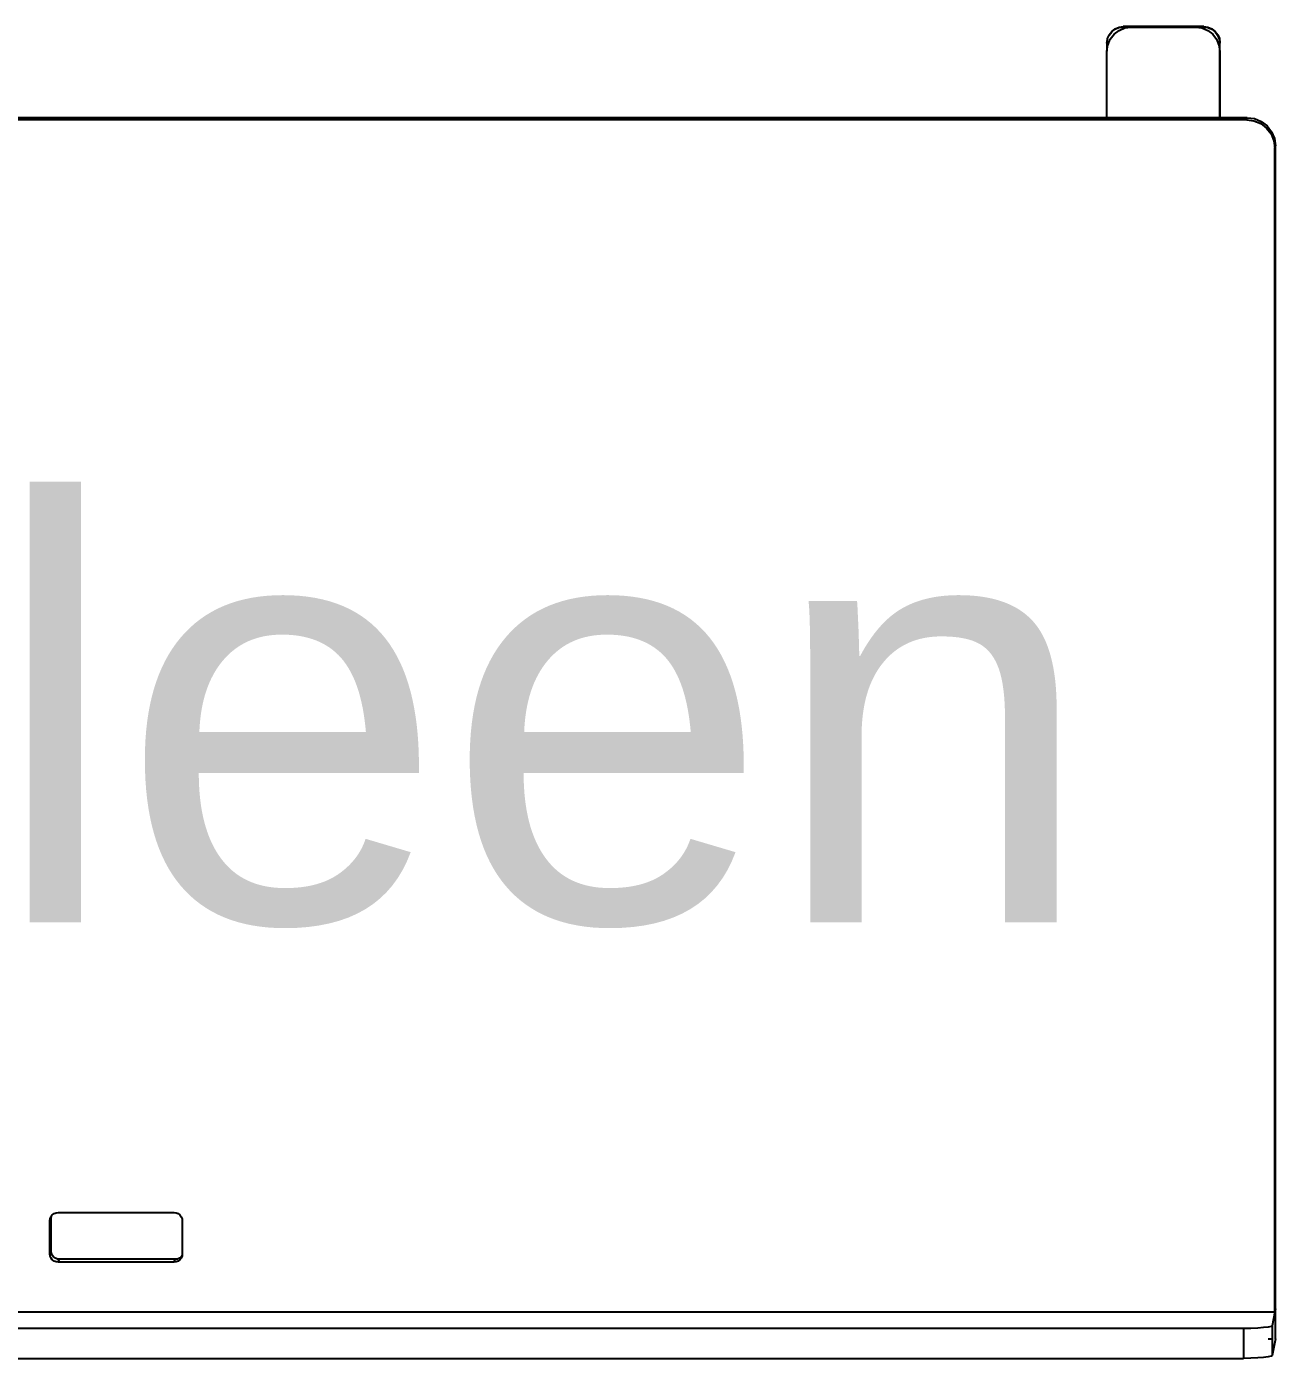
# Model space of a CAD drawing. Header units: metres. Extents: x -4.2 to 4.2, y -5.7 to 5.7.
# Drawn here: x -1.013 to -0.416, y -2.264 to -1.627 of the extents above; entities that cross this region are included whole.
import ezdxf

# ---------------------------------------------------------------- set-up
doc = ezdxf.new("R2010")
doc.units = ezdxf.units.M

msp = doc.modelspace()

# ---------------------------------------------------------------- linework, layer by layer
for p, q in [((-0.49505, -1.63149), (-0.49382, -1.6299)), ((-0.49498, -1.63127), (-0.49376, -1.62968)), ((-0.49382, -1.6299), (-0.49223, -1.62867)), ((-0.49376, -1.62968), (-0.49216, -1.62845)), ((-0.4927, -1.63103), (-0.4903, -1.62919)), ((-0.49223, -1.62867), (-0.49037, -1.6279)), ((-0.49216, -1.62845), (-0.4903, -1.62768)), ((-0.49037, -1.6279), (-0.48837, -1.62764)), ((-0.4903, -1.62768), (-0.48831, -1.62742)), ((-0.4903, -1.62919), (-0.48751, -1.62803)), ((-0.48837, -1.62764), (-0.48831, -1.62742)), ((-0.48452, -1.62764), (-0.48837, -1.62764)), ((-0.48445, -1.62742), (-0.48831, -1.62742)), ((-0.48751, -1.62803), (-0.48452, -1.62764)), ((-0.48452, -1.62764), (-0.48445, -1.62742)), ((-0.48452, -1.62764), (-0.45367, -1.62764)), ((-0.45361, -1.62742), (-0.48445, -1.62742)), ((-0.45367, -1.62764), (-0.45361, -1.62742)), ((-0.45367, -1.62764), (-0.45068, -1.62803)), ((-0.44981, -1.62764), (-0.45367, -1.62764)), ((-0.44975, -1.62742), (-0.45361, -1.62742)), ((-0.45068, -1.62803), (-0.44789, -1.62919)), ((-0.44981, -1.62764), (-0.44975, -1.62742)), ((-0.44981, -1.62764), (-0.44782, -1.6279)), ((-0.44975, -1.62742), (-0.44776, -1.62768)), ((-0.44789, -1.62919), (-0.44549, -1.63103)), ((-0.44782, -1.6279), (-0.44596, -1.62867)), ((-0.44776, -1.62768), (-0.4459, -1.62845)), ((-0.44596, -1.62867), (-0.44436, -1.6299)), ((-0.4459, -1.62845), (-0.4443, -1.62968)), ((-0.44436, -1.6299), (-0.44314, -1.63149)), ((-0.4443, -1.62968), (-0.44308, -1.63127)), ((-0.49608, -1.63535), (-0.49582, -1.63335)), ((-0.49608, -1.63535), (-0.49608, -1.63921)), ((-0.49608, -1.63921), (-0.49569, -1.63621)), ((-0.49582, -1.63335), (-0.49577, -1.63322)), ((-0.49577, -1.63322), (-0.49575, -1.63313)), ((-0.49575, -1.63313), (-0.49505, -1.63149)), ((-0.49569, -1.63621), (-0.49453, -1.63342)), ((-0.49505, -1.63149), (-0.49498, -1.63127)), ((-0.49453, -1.63342), (-0.4927, -1.63103)), ((-0.44549, -1.63103), (-0.44365, -1.63342)), ((-0.44365, -1.63342), (-0.4425, -1.63621)), ((-0.44314, -1.63149), (-0.44237, -1.63335)), ((-0.44308, -1.63127), (-0.44231, -1.63313)), ((-0.4425, -1.63621), (-0.4421, -1.63921)), ((-0.44237, -1.63335), (-0.4421, -1.63535)), ((-0.44231, -1.63313), (-0.44204, -1.63513)), ((-0.4421, -1.63535), (-0.44204, -1.63513)), ((-0.4421, -1.63853), (-0.4421, -1.63535)), ((-0.44204, -1.63898), (-0.44204, -1.63513)), ((-0.49608, -1.67097), (-0.49608, -1.63921)), ((-0.44204, -1.63898), (-0.4421, -1.63853)), ((-0.4421, -1.63921), (-0.4421, -1.63853)), ((-0.4421, -1.63921), (-0.44204, -1.63898)), ((-0.4421, -1.63921), (-0.4421, -1.67097)), ((-0.44204, -1.67097), (-0.44204, -1.63898)), ((-0.42924, -1.67201), (-1.37882, -1.67202)), ((-0.49608, -1.67097), (-1.37797, -1.67097)), ((-0.4421, -1.67097), (-0.49608, -1.67097)), ((-0.44204, -1.67097), (-0.4421, -1.67097)), ((-0.42898, -1.67097), (-0.44204, -1.67097)), ((-0.42924, -1.67201), (-0.42898, -1.67097)), ((-0.42924, -1.67201), (-0.42576, -1.67247)), ((-0.42898, -1.67097), (-0.42549, -1.67143)), ((-0.42576, -1.67247), (-0.42251, -1.67382)), ((-0.42549, -1.67143), (-0.42225, -1.67277)), ((-0.42251, -1.67382), (-0.41973, -1.67595)), ((-0.42225, -1.67277), (-0.41946, -1.67491)), ((-0.41946, -1.67491), (-0.41733, -1.6777)), ((-0.41973, -1.67595), (-0.41759, -1.67874)), ((-0.41759, -1.67874), (-0.41624, -1.68199)), ((-0.41733, -1.6777), (-0.41598, -1.68094)), ((-0.41598, -1.68094), (-0.41552, -1.68442)), ((-0.41624, -1.68199), (-0.41578, -1.68547)), ((-0.41579, -2.24066), (-0.41578, -1.68547)), ((-0.41578, -1.68547), (-0.41552, -1.68442)), ((-0.41552, -2.24066), (-0.41552, -1.68442)), ((-1.00166, -2.19851), (-1.00103, -2.19714)), ((-1.00152, -2.19748), (-1.00113, -2.19654)), ((-1.00113, -2.19654), (-1.00092, -2.19626)), ((-1.00103, -2.19714), (-1.00092, -2.19626)), ((-1.00103, -2.21296), (-1.00103, -2.19714)), ((-1.00092, -2.19626), (-1.0005, -2.19572)), ((-1.0005, -2.19572), (-0.99968, -2.19509)), ((-0.99968, -2.19509), (-0.99873, -2.1947)), ((-0.99873, -2.1947), (-0.99771, -2.19456)), ((-0.99771, -2.19456), (-0.94228, -2.19456)), ((-0.94228, -2.19456), (-0.94126, -2.1947)), ((-0.94126, -2.1947), (-0.94031, -2.19509)), ((-0.94031, -2.19509), (-0.93949, -2.19572)), ((-0.93949, -2.19572), (-0.93886, -2.19654)), ((-0.93886, -2.19654), (-0.93846, -2.1975)), ((-1.00166, -2.19851), (-1.00152, -2.19748)), ((-1.00166, -2.21434), (-1.00166, -2.19851)), ((-0.93846, -2.1975), (-0.93833, -2.19852)), ((-0.93833, -2.19852), (-0.93833, -2.21436)), ((-1.00166, -2.21434), (-1.00103, -2.21296)), ((-1.00152, -2.21537), (-1.00166, -2.21434)), ((-1.00113, -2.21632), (-1.00152, -2.21537)), ((-1.0005, -2.21714), (-1.00113, -2.21632)), ((-1.0009, -2.21399), (-1.00103, -2.21296)), ((-1.0005, -2.21494), (-1.0009, -2.21399)), ((-0.99987, -2.21576), (-1.0005, -2.21494)), ((-0.99906, -2.21639), (-0.99987, -2.21576)), ((-0.93889, -2.21576), (-0.93971, -2.21639)), ((-0.93885, -2.21632), (-0.93948, -2.21714)), ((-0.93843, -2.21516), (-0.93889, -2.21576)), ((-0.93846, -2.21538), (-0.93885, -2.21632)), ((-0.93843, -2.21516), (-0.93846, -2.21538)), ((-0.93833, -2.21436), (-0.93843, -2.21516)), ((-0.99968, -2.21777), (-1.0005, -2.21714)), ((-0.99872, -2.21817), (-0.99968, -2.21777)), ((-0.9981, -2.21678), (-0.99906, -2.21639)), ((-0.9977, -2.2183), (-0.99872, -2.21817)), ((-0.99708, -2.21692), (-0.9981, -2.21678)), ((-0.9977, -2.2183), (-0.99708, -2.21692)), ((-0.94228, -2.2183), (-0.9977, -2.2183)), ((-0.94169, -2.21692), (-0.99708, -2.21692)), ((-0.94228, -2.2183), (-0.94169, -2.21692)), ((-0.94125, -2.21817), (-0.94228, -2.2183)), ((-0.94067, -2.21678), (-0.94169, -2.21692)), ((-0.9403, -2.21777), (-0.94125, -2.21817)), ((-0.93971, -2.21639), (-0.94067, -2.21678)), ((-0.93948, -2.21714), (-0.9403, -2.21777)), ((-0.41579, -2.24066), (-0.41552, -2.24066)), ((-0.41578, -2.24205), (-0.41579, -2.24066)), ((-0.41552, -2.24066), (-0.41578, -2.24205)), ((-0.41552, -2.2549), (-0.41552, -2.24066)), ((-1.5242, -2.24207), (-0.41578, -2.24205)), ((-0.41578, -2.24205), (-0.41701, -2.24867)), ((-0.43076, -2.25), (-1.51609, -2.25)), ((-0.42726, -2.24995), (-0.43076, -2.25)), ((-0.43076, -2.25), (-0.43076, -2.2643)), ((-0.42398, -2.24982), (-0.42726, -2.24995)), ((-0.42114, -2.24961), (-0.42398, -2.24982)), ((-0.41894, -2.24933), (-0.42114, -2.24961)), ((-0.41753, -2.24901), (-0.41894, -2.24933)), ((-0.41701, -2.24867), (-0.41753, -2.24901)), ((-0.41701, -2.24867), (-0.41701, -2.26296)), ((-0.41894, -2.2549), (-0.41753, -2.2549)), ((-0.41552, -2.2549), (-0.41701, -2.26296)), ((-1.51609, -2.2643), (-0.43076, -2.2643)), ((-0.42726, -2.26425), (-0.43076, -2.2643)), ((-0.42398, -2.26412), (-0.42726, -2.26425)), ((-0.42114, -2.26391), (-0.42398, -2.26412)), ((-0.41894, -2.26363), (-0.42114, -2.26391)), ((-0.41753, -2.26331), (-0.41894, -2.26363)), ((-0.41701, -2.26296), (-0.41753, -2.26331))]:
    msp.add_line(p, q)

# ---------------------------------------------------------------- texts
at = {"insert": (-0.98345, -1.95714), "char_height": 0.2, "width": 0.9994, "attachment_point": 5}
msp.add_mtext('{\\fArial|b0|i0|c0|p34;Jasleen}', dxfattribs=at)

doc.saveas('drawing.dxf')
